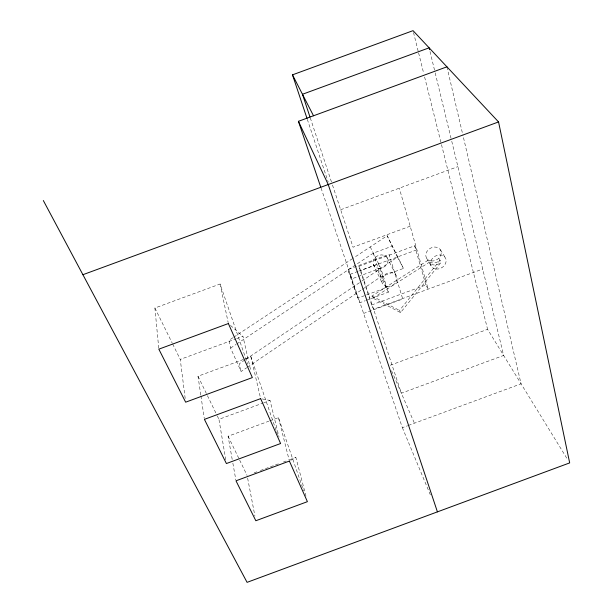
<?xml version="1.0" encoding="UTF-8"?>
<svg xmlns="http://www.w3.org/2000/svg" width="613" height="613" viewBox="0 0 613 613"><rect width="100%" height="100%" fill="white"/><g stroke="black" fill="none" stroke-linecap="round" stroke-linejoin="round"><path stroke-width="0.46" stroke-dasharray="3.06 2.3" d="M400.557 312.592L399.515 310.469L440.019 260.211A8.122 6.613 -30.2 0 1 427.897 260.395L371.961 296.01L372.926 298.125L400.557 312.592L441.23 262.211L438.824 258.234M232.978 337.686L228.986 340.33L230.572 348.069L241.131 371.516L246.679 367.754M247.468 367.218L361.455 289.903M362.229 289.374L380.834 276.754L403.477 268.417L387.155 235.714L352.69 258.51M244.978 359.908L239.453 363.639L241.131 371.516M245.775 359.371L361.134 281.574M361.931 281.038L397.439 257.092L387.155 235.714M230.572 348.069L236.128 344.376M236.917 343.847L373.325 253.115L392.665 245.997M233.775 337.158L351.893 259.038M372.926 298.125L429.062 262.395A8.145 6.628 -30.2 0 0 441.23 262.211M290.746 460.309L295.857 457.413L305.964 496.139M348.613 269.245L389.056 254.357L402.749 299.014L363.609 313.442M358.866 266.349L414.633 245.813L416.924 249.805L360.758 270.486L358.866 266.349L371.654 304.967L373.585 309.259L482.715 269.03M357.984 271.39L349.916 274.363L357.977 298.087L386.167 287.696L378.604 263.797L358.881 271.061M366.168 300.37L388.351 292.194L380.773 268.188L351.87 278.838L348 269.958L356.03 293.581L359.954 302.661L365.279 300.699M185.187 398.465L180.26 359.41L235.783 338.951M236.679 338.621L242.947 336.315L250.909 371.271M371.654 304.967L425.859 284.984L428.173 289.137L399.308 188.168M200.788 394.979L197.999 376.229L244.618 359.042M245.514 358.712L250.893 356.728L276.317 430.97M225.768 459.781L218.941 419.33L262.87 403.116M263.766 402.787L270.042 400.473L279.038 437.107M390.22 365.256L487.596 329.319L567.669 459.635M232.204 459.444L228.09 436.234L268.755 421.223M269.636 420.893L278.478 417.629L303.673 490.814M254.196 472.807L256.855 471.826M260.395 470.516L279.903 463.305M283.444 461.995L286.102 461.014M289.65 459.704L295.857 457.413M321.066 188.068L402.366 427.675L407.53 425.767M408.396 425.445L521.073 383.807L462.846 134.883M340.659 209.738L457.903 166.621M158.744 348.23L154.905 308.01L220.098 284.018L247.729 364.191M410.181 226.197L353.057 247.215L332.238 184.275M262.287 398.94L270.042 400.473M371.961 296.01L399.515 310.469M230.465 325.38L242.947 336.315M440.372 249.713L445.276 257.644M426.732 258.402L431.429 266.448M397.439 257.092L403.477 268.417M387.002 257.468L396.159 275.26M370.252 246.893L380.773 268.188M154.905 308.01L172.238 343.134M172.659 343.985L180.26 359.41M377.731 270.379L388.351 292.194M197.999 376.229L207.033 394.818M207.439 395.661L216.887 415.101M217.293 415.943L218.941 419.33M373.179 264.349L381.891 282.34M228.09 436.234L239.246 459.237M239.66 460.087L247.1 475.427M391.584 370.765L414.419 423.215M402.366 427.675L430.487 495.204M276.624 431.866L277.543 434.556M307.32 119.366L328.2 182.053M310.285 117.911L331.94 183.371M360.758 270.486L401.362 393.217L503.648 355.448L451.605 140.63M373.325 253.115L380.834 276.754M414.633 245.813L425.859 284.984M278.478 417.629L289.16 460.148M413.507 32.504L418.365 51.982M418.602 52.91L423.69 73.315M424.617 77.031L487.596 329.319M430.02 51.53L434.969 71.951M435.192 72.878L451.383 139.703M446.923 66.825L462.623 133.948M250.893 356.728L260.433 397.684M220.098 284.018L228.182 322.63M247.637 478.201L254.947 516.123M232.863 463.16L235.829 479.872M200.926 395.921L204.275 418.426M436.012 269.046A8.207 6.651 -30.1 0 0 445.98 259.238A8.207 6.651 -30.1 0 0 433.008 257.782A8.207 6.651 -30.1 0 0 436.012 269.046M431.268 260.992A8.092 6.597 -30.3 0 0 441.076 251.292A8.092 6.597 -30.3 0 0 428.265 249.82A8.092 6.597 -30.3 0 0 431.268 260.992M378.466 268.333A7.785 6.459 -26.4 0 0 387.745 258.985A7.785 6.459 -26.4 0 0 375.148 257.598A7.785 6.459 -26.4 0 0 378.466 268.333M387.309 286.378A8.03 6.574 -26.2 0 0 396.918 276.8A8.03 6.574 -26.2 0 0 383.96 275.444A8.03 6.574 -26.2 0 0 387.309 286.378"/><path stroke-width="0.92" d="M307.021 118.455L292.493 74.847L413.039 30.65L498.553 121.941L569.676 462.899L247.077 582.35L43.324 200.528M320.76 187.164L298.424 121.32L446.923 66.825M82.908 274.701L498.553 121.941M292.493 74.847L313.504 115.78M298.424 121.32L328.231 184.544L437.421 511.87M309.986 116.999L302.47 94.272L429.123 47.822L429.575 49.676M228.373 323.549L158.836 349.165L185.655 402.182L252.349 377.585L228.373 323.549M260.648 398.619L204.42 419.361L226.404 463.543L280.608 443.521L260.648 398.619M289.39 461.068L235.99 480.807L255.836 520.744L307.404 501.672L289.39 461.068"/></g></svg>
